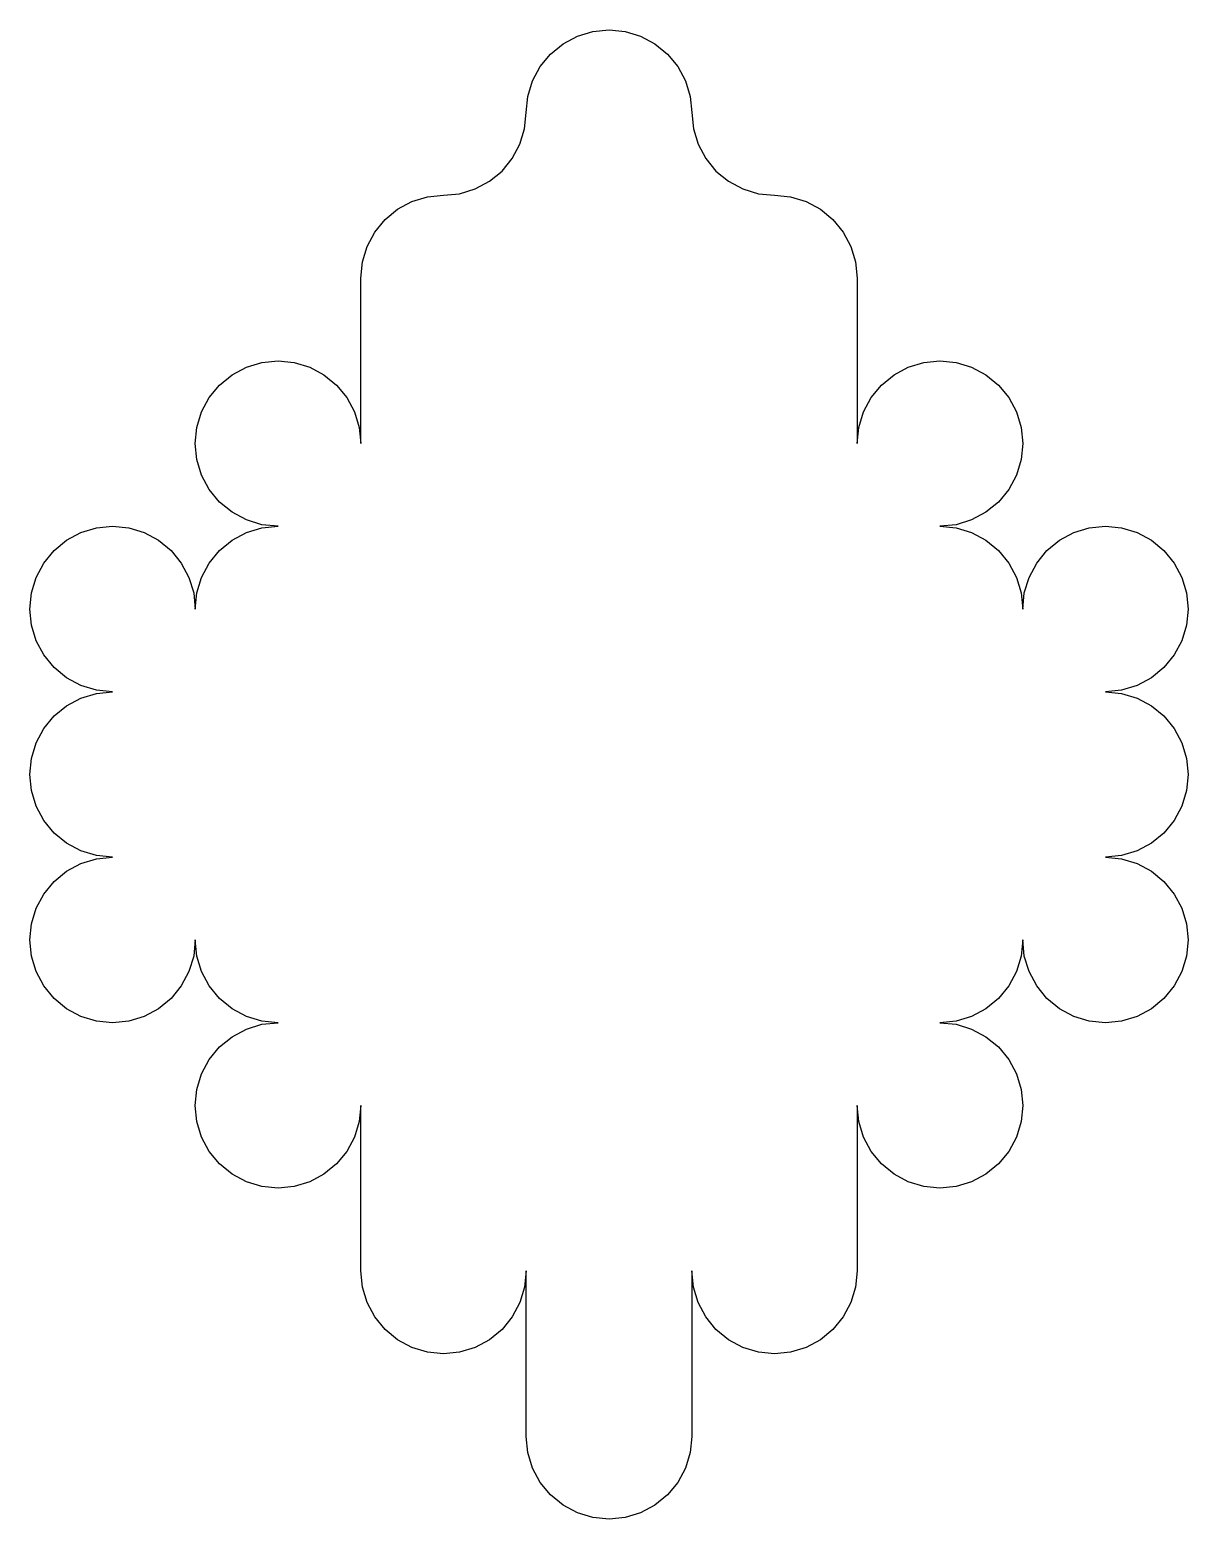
# Model space of a CAD drawing. Header units: millimetres. Extents: x -1.8 to 23.4, y -1.8 to 30.6.
import ezdxf

# ---------------------------------------------------------------- set-up
doc = ezdxf.new("R2010")
doc.units = ezdxf.units.MM
doc.layers.add('layer1', color=7, linetype='CONTINUOUS')

msp = doc.modelspace()

# ---------------------------------------------------------------- linework, layer by layer
at = {"layer": 'layer1'}
msp.add_lwpolyline([(0, 12.6), (-0.3512, 12.6346), (-0.6888, 12.737), (-1, 12.9034), (-1.2728, 13.1272), (-1.4966, 13.4), (-1.663, 13.7112), (-1.7654, 14.0488), (-1.8, 14.4), (-1.7654, 14.7512), (-1.663, 15.0888), (-1.4966, 15.4), (-1.2728, 15.6728), (-1, 15.8966), (-0.6888, 16.063), (-0.3512, 16.1654), (0, 16.2), (-0.3512, 16.2346), (-0.6888, 16.337), (-1, 16.5034), (-1.2728, 16.7272), (-1.4966, 17), (-1.663, 17.3112), (-1.7654, 17.6488), (-1.8, 18), (-1.7654, 18.3512), (-1.663, 18.6888), (-1.4966, 19), (-1.2728, 19.2728), (-1, 19.4966), (-0.6888, 19.663), (-0.3512, 19.7654), (0, 19.8), (0.3512, 19.7654), (0.6888, 19.663), (1, 19.4966), (1.2728, 19.2728), (1.4966, 19), (1.663, 18.6888), (1.7654, 18.3512), (1.8, 18), (1.8346, 18.3512), (1.937, 18.6888), (2.1034, 19), (2.3272, 19.2728), (2.6, 19.4966), (2.9112, 19.663), (3.2488, 19.7654), (3.6, 19.8), (3.2488, 19.8346), (2.9112, 19.937), (2.6, 20.1034), (2.3272, 20.3272), (2.1034, 20.6), (1.937, 20.9112), (1.8346, 21.2488), (1.8, 21.6), (1.8346, 21.9512), (1.937, 22.2888), (2.1034, 22.6), (2.3272, 22.8728), (2.6, 23.0966), (2.9112, 23.263), (3.2488, 23.3654), (3.6, 23.4), (3.9512, 23.3654), (4.2888, 23.263), (4.6, 23.0966), (4.8728, 22.8728), (5.0966, 22.6), (5.263, 22.2888), (5.3654, 21.9512), (5.4, 21.6), (5.4, 23.4), (5.4, 25.2), (5.4346, 25.5512), (5.537, 25.8888), (5.7034, 26.2), (5.9272, 26.4728), (6.2, 26.6966), (6.5112, 26.863), (6.8488, 26.9654), (7.2, 27), (7.5512, 27.0346), (7.8888, 27.137), (8.2, 27.3034), (8.4728, 27.5272), (8.6966, 27.8), (8.863, 28.1112), (8.9654, 28.4488), (9, 28.8), (9.0346, 29.1512), (9.137, 29.4888), (9.3034, 29.8), (9.5272, 30.0728), (9.8, 30.2966), (10.1112, 30.463), (10.4488, 30.5654), (10.8, 30.6), (11.1512, 30.5654), (11.4888, 30.463), (11.8, 30.2966), (12.0728, 30.0728), (12.2966, 29.8), (12.463, 29.4888), (12.5654, 29.1512), (12.6, 28.8), (12.6346, 28.4488), (12.737, 28.1112), (12.9034, 27.8), (13.1272, 27.5272), (13.4, 27.3034), (13.7112, 27.137), (14.0488, 27.0346), (14.4, 27), (14.7512, 26.9654), (15.0888, 26.863), (15.4, 26.6966), (15.6728, 26.4728), (15.8966, 26.2), (16.063, 25.8888), (16.1654, 25.5512), (16.2, 25.2), (16.2, 23.4), (16.2, 21.6), (16.2346, 21.9512), (16.337, 22.2888), (16.5034, 22.6), (16.7272, 22.8728), (17, 23.0966), (17.3112, 23.263), (17.6488, 23.3654), (18, 23.4), (18.3512, 23.3654), (18.6888, 23.263), (19, 23.0966), (19.2728, 22.8728), (19.4966, 22.6), (19.663, 22.2888), (19.7654, 21.9512), (19.8, 21.6), (19.7654, 21.2488), (19.663, 20.9112), (19.4966, 20.6), (19.2728, 20.3272), (19, 20.1034), (18.6888, 19.937), (18.3512, 19.8346), (18, 19.8), (18.3512, 19.7654), (18.6888, 19.663), (19, 19.4966), (19.2728, 19.2728), (19.4966, 19), (19.663, 18.6888), (19.7654, 18.3512), (19.8, 18), (19.8346, 18.3512), (19.937, 18.6888), (20.1034, 19), (20.3272, 19.2728), (20.6, 19.4966), (20.9112, 19.663), (21.2488, 19.7654), (21.6, 19.8), (21.9512, 19.7654), (22.2888, 19.663), (22.6, 19.4966), (22.8728, 19.2728), (23.0966, 19), (23.263, 18.6888), (23.3654, 18.3512), (23.4, 18), (23.3654, 17.6488), (23.263, 17.3112), (23.0966, 17), (22.8728, 16.7272), (22.6, 16.5034), (22.2888, 16.337), (21.9512, 16.2346), (21.6, 16.2), (21.9512, 16.1654), (22.2888, 16.063), (22.6, 15.8966), (22.8728, 15.6728), (23.0966, 15.4), (23.263, 15.0888), (23.3654, 14.7512), (23.4, 14.4), (23.3654, 14.0488), (23.263, 13.7112), (23.0966, 13.4), (22.8728, 13.1272), (22.6, 12.9034), (22.2888, 12.737), (21.9512, 12.6346), (21.6, 12.6), (21.9512, 12.5654), (22.2888, 12.463), (22.6, 12.2966), (22.8728, 12.0728), (23.0966, 11.8), (23.263, 11.4888), (23.3654, 11.1512), (23.4, 10.8), (23.3654, 10.4488), (23.263, 10.1112), (23.0966, 9.8), (22.8728, 9.5272), (22.6, 9.3034), (22.2888, 9.137), (21.9512, 9.0346), (21.6, 9), (21.2488, 9.0346), (20.9112, 9.137), (20.6, 9.3034), (20.3272, 9.5272), (20.1034, 9.8), (19.937, 10.1112), (19.8346, 10.4488), (19.8, 10.8), (19.7654, 10.4488), (19.663, 10.1112), (19.4966, 9.8), (19.2728, 9.5272), (19, 9.3034), (18.6888, 9.137), (18.3512, 9.0346), (18, 9), (18.3512, 8.9654), (18.6888, 8.863), (19, 8.6966), (19.2728, 8.4728), (19.4966, 8.2), (19.663, 7.8888), (19.7654, 7.5512), (19.8, 7.2), (19.7654, 6.8488), (19.663, 6.5112), (19.4966, 6.2), (19.2728, 5.9272), (19, 5.7034), (18.6888, 5.537), (18.3512, 5.4346), (18, 5.4), (17.6488, 5.4346), (17.3112, 5.537), (17, 5.7034), (16.7272, 5.9272), (16.5034, 6.2), (16.337, 6.5112), (16.2346, 6.8488), (16.2, 7.2), (16.2, 5.4), (16.2, 3.6), (16.1654, 3.2488), (16.063, 2.9112), (15.8966, 2.6), (15.6728, 2.3272), (15.4, 2.1034), (15.0888, 1.937), (14.7512, 1.8346), (14.4, 1.8), (14.0488, 1.8346), (13.7112, 1.937), (13.4, 2.1034), (13.1272, 2.3272), (12.9034, 2.6), (12.737, 2.9112), (12.6346, 3.2488), (12.6, 3.6), (12.6, 1.8), (12.6, 0), (12.5654, -0.3512), (12.463, -0.6888), (12.2966, -1), (12.0728, -1.2728), (11.8, -1.4966), (11.4888, -1.663), (11.1512, -1.7654), (10.8, -1.8), (10.4488, -1.7654), (10.1112, -1.663), (9.8, -1.4966), (9.5272, -1.2728), (9.3034, -1), (9.137, -0.6888), (9.0346, -0.3512), (9, 0), (9, 1.8), (9, 3.6), (8.9654, 3.2488), (8.863, 2.9112), (8.6966, 2.6), (8.4728, 2.3272), (8.2, 2.1034), (7.8888, 1.937), (7.5512, 1.8346), (7.2, 1.8), (6.8488, 1.8346), (6.5112, 1.937), (6.2, 2.1034), (5.9272, 2.3272), (5.7034, 2.6), (5.537, 2.9112), (5.4346, 3.2488), (5.4, 3.6), (5.4, 5.4), (5.4, 7.2), (5.3654, 6.8488), (5.263, 6.5112), (5.0966, 6.2), (4.8728, 5.9272), (4.6, 5.7034), (4.2888, 5.537), (3.9512, 5.4346), (3.6, 5.4), (3.2488, 5.4346), (2.9112, 5.537), (2.6, 5.7034), (2.3272, 5.9272), (2.1034, 6.2), (1.937, 6.5112), (1.8346, 6.8488), (1.8, 7.2), (1.8346, 7.5512), (1.937, 7.8888), (2.1034, 8.2), (2.3272, 8.4728), (2.6, 8.6966), (2.9112, 8.863), (3.2488, 8.9654), (3.6, 9), (3.2488, 9.0346), (2.9112, 9.137), (2.6, 9.3034), (2.3272, 9.5272), (2.1034, 9.8), (1.937, 10.1112), (1.8346, 10.4488), (1.8, 10.8), (1.7654, 10.4488), (1.663, 10.1112), (1.4966, 9.8), (1.2728, 9.5272), (1, 9.3034), (0.6888, 9.137), (0.3512, 9.0346), (0, 9), (-0.3512, 9.0346), (-0.6888, 9.137), (-1, 9.3034), (-1.2728, 9.5272), (-1.4966, 9.8), (-1.663, 10.1112), (-1.7654, 10.4488), (-1.8, 10.8), (-1.7654, 11.1512), (-1.663, 11.4888), (-1.4966, 11.8), (-1.2728, 12.0728), (-1, 12.2966), (-0.6888, 12.463), (-0.3512, 12.5654), (0, 12.6)], close=True, dxfattribs=at)

doc.saveas('drawing.dxf')
